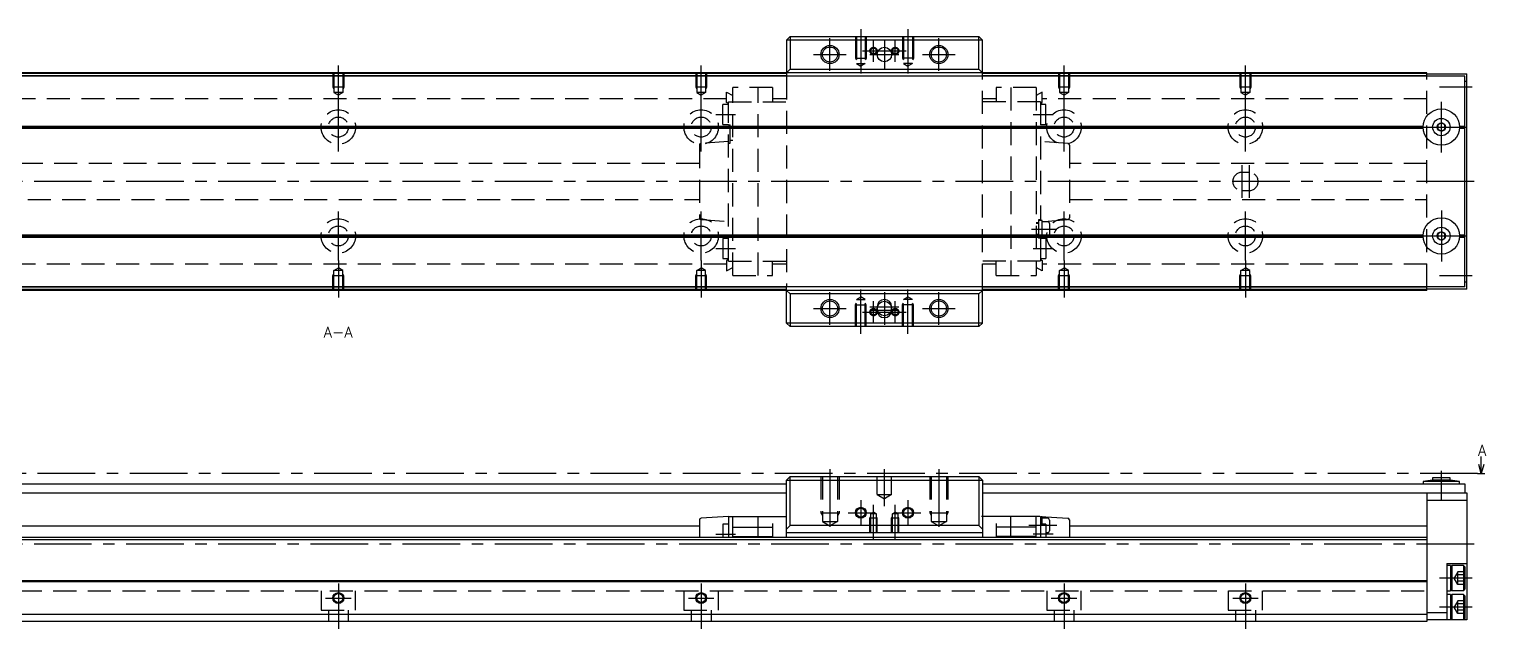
# Model space of a CAD drawing. Extents: x -2 to 801, y -8 to 279.
# Drawn here: x 399.5 to 801, y 8 to 173.3 of the extents above; entities that cross this region are included whole.
import ezdxf

# ---------------------------------------------------------------- set-up
doc = ezdxf.new("R2010")
doc.units = 0
doc.header["$LTSCALE"] = 0.5
doc.linetypes.add('CENTER', pattern=[50.8, 31.75, -6.35, 6.35, -6.35])
doc.linetypes.add('DASHED', pattern=[19.05, 12.7, -6.35])
for name, color, linetype in [('MSM_CENTER', 1, 'CENTER'), ('MSM_CONTINUOUS', 7, 'CONTINUOUS'), ('MSM_DASHED', 4, 'DASHED'), ('MSM_NARROW', 5, 'CONTINUOUS'), ('MSM_PART_NUMBER', 7, 'CONTINUOUS')]:
    doc.layers.add(name, color=color, linetype=linetype)
doc.styles.get("Standard").update_dxf_attribs({"font": 'txt.shx', "height": 3, "bigfont": 'bigfont.shx'})

msp = doc.modelspace()

# ---------------------------------------------------------------- linework, layer by layer
at = {"layer": 'MSM_CENTER'}
for p, q in [((628.76, 173.3), (628.76, 161.09)), ((641.76, 173.3), (641.76, 161.09)), ((620.26, 161.8), (620.26, 170.8)), ((632.26, 164.3), (632.26, 170.3)), ((635.26, 170.3), (635.26, 162.3)), ((638.26, 164.3), (638.26, 170.3)), ((650.26, 161.8), (650.26, 170.8)), ((615.76, 166.3), (624.76, 166.3)), ((629.26, 167.3), (641.26, 167.3)), ((631.26, 166.3), (639.26, 166.3)), ((645.76, 166.3), (654.76, 166.3)), ((484.76, 153.09), (484.76, 163.3)), ((584.76, 153.09), (584.76, 163.3)), ((684.76, 153.09), (684.76, 163.3)), ((734.76, 153.09), (734.76, 163.3)), ((797.26, 157.3), (788.26, 157.3)), ((484.76, 139.55), (484.76, 153.05)), ((584.76, 139.55), (584.76, 153.05)), ((684.76, 139.55), (684.76, 153.05)), ((734.76, 139.55), (734.76, 153.05)), ((788.76, 139.3), (788.76, 153.3)), ((588.76, 149.8), (594.26, 149.8)), ((676.26, 149.8), (681.76, 149.8)), ((478.01, 146.3), (491.51, 146.3)), ((578.01, 146.3), (591.51, 146.3)), ((678.01, 146.3), (691.51, 146.3)), ((728.01, 146.3), (741.51, 146.3)), ((781.76, 146.3), (795.76, 146.3)), ((733.76, 135.8), (733.76, 126.8)), ((735.76, 135.8), (735.76, 126.8)), ((797.76, 131.3), (196.26, 131.3)), ((484.76, 109.55), (484.76, 123.05)), ((584.76, 109.55), (584.76, 123.05)), ((684.76, 109.55), (684.76, 123.05)), ((734.76, 109.55), (734.76, 123.05)), ((788.76, 123.3), (788.76, 109.3)), ((675.76, 118.2), (682.76, 118.2)), ((478.01, 116.3), (491.51, 116.3)), ((578.01, 116.3), (591.51, 116.3)), ((588.76, 112.8), (594.26, 112.8)), ((676.26, 112.8), (681.76, 112.8)), ((678.01, 116.3), (691.51, 116.3)), ((728.01, 116.3), (741.51, 116.3)), ((781.76, 116.3), (795.76, 116.3)), ((484.76, 109.51), (484.76, 99.3)), ((584.76, 109.51), (584.76, 99.3)), ((684.76, 109.51), (684.76, 99.3)), ((734.76, 109.51), (734.76, 99.3)), ((797.26, 105.3), (788.26, 105.3)), ((620.26, 91.8), (620.26, 100.8)), ((628.76, 89.3), (628.76, 101.51)), ((635.26, 100.8), (635.26, 91.8)), ((641.76, 89.3), (641.76, 101.51)), ((650.26, 91.8), (650.26, 100.8)), ((631.26, 96.8), (639.26, 96.8)), ((632.26, 92.3), (632.26, 98.3)), ((638.26, 92.3), (638.26, 98.3)), ((615.76, 96.3), (624.76, 96.3)), ((629.26, 95.3), (641.26, 95.3)), ((631.26, 95.8), (639.26, 95.8)), ((645.76, 96.3), (654.76, 96.3)), ((798.76, 50.8), (189.76, 50.8)), ((620.26, 52), (620.26, 34.41)), ((635.26, 41.85), (635.26, 52)), ((650.26, 52), (650.26, 34.41)), ((788.76, 43.5), (788.76, 51.6)), ((628.76, 43.5), (628.76, 36.5)), ((632.26, 32.5), (632.26, 42.15)), ((638.26, 32.5), (638.26, 42.15)), ((641.76, 43.5), (641.76, 36.5)), ((625.26, 40), (632.26, 40)), ((638.26, 40), (645.26, 40)), ((682.76, 36.5), (675.06, 36.5)), ((588.76, 34.1), (594.26, 34.1)), ((681.76, 34.1), (676.26, 34.1)), ((797.76, 31.3), (196.26, 31.3)), ((484.76, 20.5), (484.76, 8)), ((584.76, 20.5), (584.76, 8)), ((684.76, 20.5), (684.76, 8)), ((734.76, 20.5), (734.76, 8)), ((797.26, 22), (788.26, 22)), ((481.26, 16.5), (488.26, 16.5)), ((581.26, 16.5), (588.26, 16.5)), ((681.26, 16.5), (688.26, 16.5)), ((731.26, 16.5), (738.26, 16.5)), ((797.26, 14), (788.26, 14))]:
    msp.add_line(p, q, dxfattribs=at)
at = {"layer": 'MSM_CONTINUOUS'}
for p, q in [((609.26, 171.3), (608.26, 170.3)), ((662.26, 170.3), (608.26, 170.3)), ((608.26, 170.3), (608.26, 160.3)), ((609.26, 171.3), (661.26, 171.3)), ((609.26, 171.3), (609.26, 162.3)), ((662.26, 170.3), (661.26, 171.3)), ((661.26, 162.3), (661.26, 171.3)), ((662.26, 160.3), (662.26, 170.3)), ((784.76, 161.3), (234.76, 161.3)), ((608.26, 161.1), (234.76, 161.1)), ((609.26, 162.3), (608.26, 161.3)), ((609.26, 162.3), (661.26, 162.3)), ((662.26, 161.3), (661.26, 162.3)), ((784.76, 161.1), (662.26, 161.1)), ((784.76, 160.3), (784.76, 161.3)), ((784.76, 161), (795.76, 161)), ((795.76, 101.6), (795.76, 161)), ((795.26, 160.3), (223.26, 160.3)), ((608.26, 160.4), (234.76, 160.4)), ((784.76, 160.4), (662.26, 160.4)), ((795.26, 102.3), (795.26, 160.3)), ((795.26, 159), (795.76, 159)), ((234.75, 146.6), (783.77, 146.6)), ((234.75, 146), (783.77, 146)), ((234.76, 146.3), (783.76, 146.3)), ((788.76, 147.45), (787.76, 146.88)), ((787.76, 146.88), (787.76, 145.72)), ((787.76, 145.72), (788.76, 145.15)), ((789.76, 146.88), (788.76, 147.45)), ((788.76, 145.15), (789.76, 145.72)), ((789.76, 145.72), (789.76, 146.88)), ((793.75, 146.6), (795.26, 146.6)), ((793.75, 146), (795.26, 146)), ((793.76, 146.3), (795.26, 146.3)), ((234.75, 116.6), (783.77, 116.6)), ((788.76, 117.45), (787.76, 116.88)), ((787.76, 116.88), (787.76, 115.72)), ((789.76, 116.88), (788.76, 117.45)), ((789.76, 115.72), (789.76, 116.88)), ((793.75, 116.6), (795.26, 116.6)), ((234.75, 116), (783.77, 116)), ((234.76, 116.3), (783.76, 116.3)), ((787.76, 115.72), (788.76, 115.15)), ((788.76, 115.15), (789.76, 115.72)), ((793.75, 116), (795.26, 116)), ((793.76, 116.3), (795.26, 116.3)), ((795.26, 102.3), (223.26, 102.3)), ((608.26, 102.2), (234.76, 102.2)), ((608.26, 101.5), (234.76, 101.5)), ((784.76, 101.3), (234.76, 101.3)), ((608.26, 92.3), (608.26, 102.3)), ((608.26, 101.3), (609.26, 100.3)), ((661.26, 100.3), (662.26, 101.3)), ((662.26, 92.3), (662.26, 102.3)), ((784.76, 102.2), (662.26, 102.2)), ((784.76, 101.5), (662.26, 101.5)), ((784.76, 101.3), (784.76, 102.3)), ((795.76, 101.6), (784.76, 101.6)), ((795.76, 103.6), (795.26, 103.6)), ((661.26, 100.3), (609.26, 100.3)), ((609.26, 100.3), (609.26, 91.3)), ((633.26, 96.8), (633.26, 95.8)), ((637.26, 95.8), (637.26, 96.8)), ((661.26, 91.3), (661.26, 100.3)), ((608.26, 92.3), (609.26, 91.3)), ((662.26, 92.3), (608.26, 92.3)), ((661.26, 91.3), (609.26, 91.3)), ((661.26, 91.3), (662.26, 92.3)), ((799.76, 50.8), (799.09, 53.3)), ((799.76, 50.8), (799.76, 55.55)), ((800.43, 53.3), (799.76, 50.8)), ((609.26, 50), (608.26, 49)), ((608.26, 33.2), (608.26, 49)), ((608.26, 49), (662.26, 49)), ((609.26, 50), (661.26, 50)), ((609.26, 36.5), (609.26, 50)), ((661.26, 50), (662.26, 49)), ((661.26, 50), (661.26, 36.5)), ((662.26, 49), (662.26, 33.2)), ((786.36, 49), (783.76, 48.6)), ((793.76, 48.6), (783.76, 48.6)), ((783.76, 48.6), (783.76, 48)), ((791.16, 49.6), (786.36, 49.6)), ((786.36, 49.6), (786.36, 49)), ((791.16, 49), (786.36, 49)), ((791.16, 49), (791.16, 49.6)), ((793.76, 48.6), (791.16, 49)), ((793.76, 48), (793.76, 48.6)), ((798.76, 50.8), (800.76, 50.8)), ((222.76, 45.5), (608.26, 45.5)), ((223.26, 48), (608.26, 48)), ((662.26, 48), (795.26, 48)), ((662.26, 45.5), (795.76, 45.5)), ((784.76, 45.5), (784.76, 10)), ((795.26, 48), (795.26, 45.5)), ((795.76, 45.5), (795.76, 10.5)), ((784.76, 43.5), (795.76, 43.5)), ((584.26, 36.3), (241.56, 36.3)), ((584.26, 38.03), (584.26, 33.2)), ((592.26, 39), (584.73, 38.53)), ((592.26, 36.85), (590.76, 36.85)), ((590.76, 36.85), (590.76, 33.2)), ((592.26, 39), (608.26, 39)), ((592.26, 39), (592.26, 33.2)), ((593.46, 33.2), (593.46, 39)), ((600.46, 33.2), (600.46, 39)), ((604.46, 37), (604.46, 33.2)), ((608.26, 35.5), (609.26, 36.5)), ((661.26, 36.5), (609.26, 36.5)), ((661.26, 36.5), (662.26, 35.5)), ((678.06, 39), (662.06, 39)), ((666.06, 37), (666.06, 33.2)), ((670.06, 33.2), (670.06, 39)), ((677.06, 33.2), (677.06, 39)), ((678.26, 39), (685.79, 38.53)), ((678.26, 39), (678.26, 33.2)), ((678.76, 38.9), (678.26, 38.9)), ((679.76, 36.85), (678.26, 36.85)), ((678.76, 36.85), (678.76, 38.9)), ((680.26, 38.5), (678.76, 38.5)), ((679.76, 36.85), (679.76, 33.2)), ((680.76, 38), (680.76, 35)), ((686.26, 38.03), (686.26, 33.2)), ((784.76, 36.3), (686.26, 36.3)), ((784.76, 33.2), (234.76, 33.2)), ((784.76, 32.5), (234.76, 32.5)), ((593.46, 36), (604.46, 36)), ((593.46, 33.5), (604.46, 33.5)), ((662.26, 34.5), (608.26, 34.5)), ((677.06, 36), (666.06, 36)), ((677.06, 33.5), (666.06, 33.5)), ((680.26, 34.5), (679.76, 34.5)), ((790.26, 26), (790.26, 10.5)), ((790.26, 26), (795.76, 26)), ((791.26, 25.5), (790.26, 25.5)), ((791.26, 25.1), (791.66, 25.5)), ((791.26, 25.5), (791.26, 18.5)), ((791.66, 25.5), (791.66, 18.5)), ((794.86, 25.5), (791.66, 25.5)), ((795.26, 25.1), (794.86, 25.5)), ((794.86, 25.5), (794.86, 18.5)), ((795.26, 25.1), (795.26, 18.9)), ((784.76, 21.2), (234.76, 21.2)), ((784.76, 21), (234.76, 21)), ((790.26, 18.5), (791.26, 18.5)), ((791.26, 17.5), (790.26, 17.5)), ((791.66, 18.5), (791.26, 18.9)), ((791.26, 17.5), (791.26, 10.5)), ((791.26, 17.1), (791.66, 17.5)), ((794.86, 18.5), (791.66, 18.5)), ((791.66, 17.5), (791.66, 10.5)), ((794.86, 17.5), (791.66, 17.5)), ((794.86, 18.5), (795.26, 18.9)), ((794.86, 17.5), (794.86, 10.5)), ((795.26, 17.1), (794.86, 17.5)), ((795.26, 17.1), (795.26, 10.9)), ((784.76, 12.5), (790.26, 12.5)), ((784.76, 12), (234.76, 12)), ((784.76, 10), (234.76, 10)), ((795.76, 10.5), (784.76, 10.5)), ((791.66, 10.5), (791.26, 10.9)), ((794.86, 10.5), (795.26, 10.9))]:
    msp.add_line(p, q, dxfattribs=at)
for centre, radius in [((620.26, 166.3), 2.07), ((635.26, 166.3), 2), ((650.26, 166.3), 2.07), ((788.76, 146.3), 5), ((788.76, 146.3), 2.4), ((788.76, 146.3), 1.15), ((788.76, 116.3), 5), ((788.76, 116.3), 2.4), ((788.76, 116.3), 1.15), ((620.26, 96.3), 2.07), ((635.26, 96.3), 2), ((650.26, 96.3), 2.07), ((628.76, 40), 1.23), ((641.76, 40), 1.23), ((484.76, 16.5), 1.23), ((584.76, 16.5), 1.23), ((684.76, 16.5), 1.23), ((734.76, 16.5), 1.23)]:
    msp.add_circle(centre, radius, dxfattribs=at)
for centre, radius, start, end in [((635.26, 96.8), 2, 0, 180), ((635.26, 95.8), 2, 180, 0), ((584.76, 38.03), 0.5, 93.5763, 180), ((680.26, 38), 0.5, 0, 90), ((685.76, 38.03), 0.5, 0, 86.4237), ((680.26, 35), 0.5, 270, 0)]:
    msp.add_arc(centre, radius, start, end, dxfattribs=at)
at = {"layer": 'MSM_DASHED'}
for p, q in [((627.26, 171.3), (627.26, 165.3)), ((627.53, 171.3), (627.53, 163.8)), ((629.99, 171.3), (629.99, 163.8)), ((630.26, 171.3), (630.26, 165.3)), ((640.26, 171.3), (640.26, 165.3)), ((640.53, 171.3), (640.53, 163.8)), ((642.99, 171.3), (642.99, 163.8)), ((643.26, 171.3), (643.26, 165.3)), ((627.26, 165.3), (630.26, 165.3)), ((627.26, 165.3), (627.53, 164.83)), ((630.26, 165.3), (629.99, 164.83)), ((643.26, 165.3), (640.26, 165.3)), ((640.26, 165.3), (640.53, 164.83)), ((643.26, 165.3), (642.99, 164.83)), ((483.26, 161.3), (483.26, 157.3)), ((483.53, 161.3), (483.53, 155.8)), ((485.99, 161.3), (485.99, 155.8)), ((486.26, 161.3), (486.26, 157.3)), ((583.26, 161.3), (583.26, 157.3)), ((583.53, 161.3), (583.53, 155.8)), ((585.99, 161.3), (585.99, 155.8)), ((586.26, 161.3), (586.26, 157.3)), ((627.53, 163.8), (628.76, 163.09)), ((627.53, 163.8), (629.99, 163.8)), ((629.99, 163.8), (628.76, 163.09)), ((640.53, 163.8), (641.76, 163.09)), ((642.99, 163.8), (640.53, 163.8)), ((642.99, 163.8), (641.76, 163.09)), ((683.26, 161.3), (683.26, 157.3)), ((683.53, 161.3), (683.53, 155.8)), ((685.99, 161.3), (685.99, 155.8)), ((686.26, 161.3), (686.26, 157.3)), ((733.26, 161.3), (733.26, 157.3)), ((733.53, 161.3), (733.53, 155.8)), ((735.99, 161.3), (735.99, 155.8)), ((736.26, 161.3), (736.26, 157.3)), ((486.26, 157.3), (483.26, 157.3)), ((483.26, 157.3), (483.53, 156.83)), ((486.26, 157.3), (485.99, 156.83)), ((586.26, 157.3), (583.26, 157.3)), ((583.26, 157.3), (583.53, 156.83)), ((586.26, 157.3), (585.99, 156.83)), ((593.46, 105.4), (593.46, 157.2)), ((604.46, 157.2), (593.46, 157.2)), ((600.46, 105.4), (600.46, 157.2)), ((604.46, 157.2), (604.46, 153.25)), ((608.26, 160.3), (608.26, 102.3)), ((662.26, 102.3), (662.26, 160.3)), ((677.06, 157.2), (666.06, 157.2)), ((666.06, 157.2), (666.06, 153.25)), ((670.06, 157.2), (670.06, 105.4)), ((677.06, 157.2), (677.06, 105.4)), ((683.26, 157.3), (683.53, 156.83)), ((686.26, 157.3), (683.26, 157.3)), ((686.26, 157.3), (685.99, 156.83)), ((733.26, 157.3), (733.53, 156.83)), ((736.26, 157.3), (733.26, 157.3)), ((736.26, 157.3), (735.99, 156.83)), ((784.76, 102.3), (784.76, 160.3)), ((591.76, 154.05), (234.76, 154.05)), ((483.53, 155.8), (484.76, 155.09)), ((485.99, 155.8), (483.53, 155.8)), ((485.99, 155.8), (484.76, 155.09)), ((583.53, 155.8), (584.76, 155.09)), ((585.99, 155.8), (583.53, 155.8)), ((585.99, 155.8), (584.76, 155.09)), ((591.76, 155.89), (593.46, 155.04)), ((591.76, 153.1), (591.76, 155.89)), ((592.26, 152.8), (591.76, 153.1)), ((592.26, 153.25), (608.26, 153.25)), ((592.26, 109.35), (592.26, 153.25)), ((608.26, 154.05), (604.46, 154.05)), ((666.06, 154.05), (662.26, 154.05)), ((678.26, 153.25), (662.26, 153.25)), ((678.76, 155.89), (677.06, 155.04)), ((678.26, 153.25), (678.26, 120.6)), ((678.26, 152.8), (678.76, 153.1)), ((678.76, 153.1), (678.76, 155.89)), ((784.76, 154.05), (678.76, 154.05)), ((685.99, 155.8), (683.53, 155.8)), ((683.53, 155.8), (684.76, 155.09)), ((685.99, 155.8), (684.76, 155.09)), ((735.99, 155.8), (733.53, 155.8)), ((733.53, 155.8), (734.76, 155.09)), ((735.99, 155.8), (734.76, 155.09)), ((590.76, 147.05), (590.76, 152.55)), ((592.26, 152.55), (590.76, 152.55)), ((679.76, 152.55), (678.26, 152.55)), ((679.76, 147.05), (679.76, 152.55)), ((590.76, 147.05), (592.26, 147.05)), ((592.26, 146.9), (592.76, 146.9)), ((592.76, 141.9), (592.76, 146.9)), ((592.76, 146.1), (593.46, 146.1)), ((678.26, 147.05), (679.76, 147.05)), ((584.26, 141.29), (584.26, 121.31)), ((592.26, 142.3), (584.73, 141.79)), ((592.26, 141.9), (592.76, 141.9)), ((592.76, 142.7), (593.46, 142.7)), ((685.79, 141.79), (678.26, 142.3)), ((686.26, 141.29), (686.26, 121.31)), ((584.26, 136.3), (246.76, 136.3)), ((784.76, 136.3), (686.26, 136.3)), ((735.76, 133.8), (733.76, 133.8)), ((733.76, 128.8), (735.76, 128.8)), ((246.76, 126.3), (584.26, 126.3)), ((686.26, 126.3), (784.76, 126.3)), ((584.73, 120.81), (592.26, 120.3)), ((677.76, 120.7), (677.76, 115.7)), ((678.26, 120.7), (677.76, 120.7)), ((678.76, 120.6), (677.76, 120.6)), ((678.76, 115.8), (678.76, 120.6)), ((679.26, 120.31), (685.8, 120.81)), ((677.76, 119.9), (677.06, 119.9)), ((677.76, 119.7), (677.06, 119.7)), ((677.76, 116.7), (677.06, 116.7)), ((677.76, 116.5), (677.06, 116.5)), ((678.76, 120.31), (679.26, 120.31)), ((680.26, 120.2), (678.76, 120.2)), ((680.76, 119.7), (680.76, 116.7)), ((590.76, 115.55), (590.76, 110.05)), ((592.26, 115.55), (590.76, 115.55)), ((677.76, 115.8), (678.76, 115.8)), ((678.26, 115.7), (677.76, 115.7)), ((678.26, 115.8), (678.26, 109.35)), ((679.76, 115.55), (678.26, 115.55)), ((680.26, 116.2), (678.76, 116.2)), ((679.76, 115.55), (679.76, 110.05)), ((591.76, 108.55), (234.76, 108.55)), ((590.76, 110.05), (592.26, 110.05)), ((592.26, 109.8), (591.76, 109.5)), ((591.76, 109.5), (591.76, 106.71)), ((592.26, 109.35), (608.26, 109.35)), ((604.46, 105.4), (604.46, 109.35)), ((608.26, 108.55), (604.46, 108.55)), ((678.26, 109.35), (662.26, 109.35)), ((666.06, 108.55), (662.26, 108.55)), ((666.06, 105.4), (666.06, 109.35)), ((678.26, 110.05), (679.76, 110.05)), ((678.26, 109.8), (678.76, 109.5)), ((678.76, 109.5), (678.76, 106.71)), ((784.76, 108.55), (678.76, 108.55)), ((483.26, 105.3), (483.53, 105.77)), ((483.26, 101.3), (483.26, 105.3)), ((486.26, 105.3), (483.26, 105.3)), ((483.53, 106.8), (484.76, 107.51)), ((483.53, 101.3), (483.53, 106.8)), ((485.99, 106.8), (483.53, 106.8)), ((485.99, 106.8), (484.76, 107.51)), ((485.99, 101.3), (485.99, 106.8)), ((486.26, 105.3), (485.99, 105.77)), ((486.26, 101.3), (486.26, 105.3)), ((583.26, 105.3), (583.53, 105.77)), ((583.26, 101.3), (583.26, 105.3)), ((586.26, 105.3), (583.26, 105.3)), ((583.53, 106.8), (584.76, 107.51)), ((583.53, 101.3), (583.53, 106.8)), ((585.99, 106.8), (583.53, 106.8)), ((585.99, 106.8), (584.76, 107.51)), ((585.99, 101.3), (585.99, 106.8)), ((586.26, 105.3), (585.99, 105.77)), ((586.26, 101.3), (586.26, 105.3)), ((591.76, 106.71), (593.46, 107.56)), ((593.46, 105.4), (604.46, 105.4)), ((666.06, 105.4), (677.06, 105.4)), ((678.76, 106.71), (677.06, 107.56)), ((683.26, 105.3), (683.53, 105.77)), ((683.26, 101.3), (683.26, 105.3)), ((686.26, 105.3), (683.26, 105.3)), ((683.53, 106.8), (684.76, 107.51)), ((683.53, 101.3), (683.53, 106.8)), ((685.99, 106.8), (683.53, 106.8)), ((685.99, 106.8), (684.76, 107.51)), ((685.99, 101.3), (685.99, 106.8)), ((686.26, 105.3), (685.99, 105.77)), ((686.26, 101.3), (686.26, 105.3)), ((733.26, 105.3), (733.53, 105.77)), ((733.26, 101.3), (733.26, 105.3)), ((736.26, 105.3), (733.26, 105.3)), ((733.53, 106.8), (734.76, 107.51)), ((733.53, 101.3), (733.53, 106.8)), ((735.99, 106.8), (733.53, 106.8)), ((735.99, 106.8), (734.76, 107.51)), ((735.99, 101.3), (735.99, 106.8)), ((736.26, 105.3), (735.99, 105.77)), ((736.26, 101.3), (736.26, 105.3)), ((627.26, 97.3), (627.53, 97.77)), ((627.26, 91.3), (627.26, 97.3)), ((627.26, 97.3), (630.26, 97.3)), ((627.53, 98.8), (628.76, 99.51)), ((627.53, 91.3), (627.53, 98.8)), ((627.53, 98.8), (629.99, 98.8)), ((629.99, 98.8), (628.76, 99.51)), ((629.99, 91.3), (629.99, 98.8)), ((630.26, 97.3), (629.99, 97.77)), ((630.26, 91.3), (630.26, 97.3)), ((640.26, 97.3), (640.53, 97.77)), ((640.26, 91.3), (640.26, 97.3)), ((643.26, 97.3), (640.26, 97.3)), ((640.53, 98.8), (641.76, 99.51)), ((640.53, 91.3), (640.53, 98.8)), ((642.99, 98.8), (640.53, 98.8)), ((642.99, 98.8), (641.76, 99.51)), ((642.99, 91.3), (642.99, 98.8)), ((643.26, 97.3), (642.99, 97.77)), ((643.26, 91.3), (643.26, 97.3)), ((617.76, 50), (617.76, 40)), ((618.19, 50), (618.19, 37.6)), ((622.33, 50), (622.33, 37.6)), ((622.76, 50), (622.76, 40)), ((633.26, 45), (633.26, 50)), ((637.26, 45), (637.26, 50)), ((647.76, 50), (647.76, 40)), ((648.19, 50), (648.19, 37.6)), ((652.33, 50), (652.33, 37.6)), ((652.76, 50), (652.76, 40)), ((633.26, 45), (637.26, 45)), ((633.26, 45), (635.26, 43.85)), ((637.26, 45), (635.26, 43.85)), ((631.48, 39.7), (632.26, 40.15)), ((633.04, 39.7), (632.26, 40.15)), ((637.48, 39.7), (638.26, 40.15)), ((639.04, 39.7), (638.26, 40.15)), ((617.76, 40), (622.76, 40)), ((617.76, 40), (618.19, 39.25)), ((618.19, 37.6), (622.33, 37.6)), ((618.19, 37.6), (620.26, 36.41)), ((622.33, 37.6), (620.26, 36.41)), ((622.76, 40), (622.33, 39.25)), ((631.26, 38.5), (631.48, 38.87)), ((631.26, 34.5), (631.26, 38.5)), ((633.26, 38.5), (631.26, 38.5)), ((631.48, 34.5), (631.48, 39.7)), ((633.04, 39.7), (631.48, 39.7)), ((633.04, 34.5), (633.04, 39.7)), ((633.26, 38.5), (633.04, 38.87)), ((633.26, 34.5), (633.26, 38.5)), ((637.26, 38.5), (637.48, 38.87)), ((637.26, 34.5), (637.26, 38.5)), ((639.26, 38.5), (637.26, 38.5)), ((637.48, 34.5), (637.48, 39.7)), ((639.04, 39.7), (637.48, 39.7)), ((639.04, 34.5), (639.04, 39.7)), ((639.26, 38.5), (639.04, 38.87)), ((639.26, 34.5), (639.26, 38.5)), ((647.76, 40), (652.76, 40)), ((647.76, 40), (648.19, 39.25)), ((648.19, 37.6), (652.33, 37.6)), ((648.19, 37.6), (650.26, 36.41)), ((652.33, 37.6), (650.26, 36.41)), ((652.76, 40), (652.33, 39.25)), ((793.26, 23.73), (792.26, 22)), ((793.26, 20.27), (792.26, 22)), ((793.26, 20.27), (793.26, 23.73)), ((795.26, 23.73), (793.26, 23.73)), ((795.26, 22.87), (793.26, 22.87)), ((795.26, 21.13), (793.26, 21.13)), ((795.26, 20.27), (793.26, 20.27)), ((234.76, 18.5), (784.76, 18.5)), ((480.01, 18.5), (480.01, 13.2)), ((489.51, 13.2), (489.51, 18.5)), ((580.01, 18.5), (580.01, 13.2)), ((589.51, 13.2), (589.51, 18.5)), ((680.01, 18.5), (680.01, 13.2)), ((689.51, 13.2), (689.51, 18.5)), ((730.01, 18.5), (730.01, 13.2)), ((739.51, 13.2), (739.51, 18.5)), ((480.01, 13.2), (489.51, 13.2)), ((482.01, 13.2), (482.01, 10)), ((487.51, 13.2), (487.51, 10)), ((580.01, 13.2), (589.51, 13.2)), ((582.01, 13.2), (582.01, 10)), ((587.51, 13.2), (587.51, 10)), ((680.01, 13.2), (689.51, 13.2)), ((682.01, 13.2), (682.01, 10)), ((687.51, 13.2), (687.51, 10)), ((730.01, 13.2), (739.51, 13.2)), ((732.01, 13.2), (732.01, 10)), ((737.51, 13.2), (737.51, 10)), ((793.26, 15.73), (792.26, 14)), ((793.26, 12.27), (792.26, 14)), ((793.26, 12.27), (793.26, 15.73)), ((795.26, 15.73), (793.26, 15.73)), ((795.26, 14.87), (793.26, 14.87)), ((795.26, 13.13), (793.26, 13.13)), ((795.26, 12.27), (793.26, 12.27))]:
    msp.add_line(p, q, dxfattribs=at)
for centre, radius in [((632.26, 167.3), 1), ((632.26, 167.3), 0.783), ((638.26, 167.3), 1), ((638.26, 167.3), 0.783), ((484.76, 146.3), 4.75), ((484.76, 146.3), 2.75), ((584.76, 146.3), 4.75), ((584.76, 146.3), 2.75), ((684.76, 146.3), 4.75), ((684.76, 146.3), 2.75), ((734.76, 146.3), 4.75), ((734.76, 146.3), 2.75), ((484.76, 116.3), 4.75), ((584.76, 116.3), 4.75), ((684.76, 116.3), 4.75), ((734.76, 116.3), 4.75), ((484.76, 116.3), 2.75), ((584.76, 116.3), 2.75), ((684.76, 116.3), 2.75), ((734.76, 116.3), 2.75), ((632.26, 95.3), 1), ((632.26, 95.3), 0.783), ((638.26, 95.3), 1), ((638.26, 95.3), 0.783)]:
    msp.add_circle(centre, radius, dxfattribs=at)
for centre, radius, start, end in [((584.76, 141.29), 0.5, 93.8591, 180), ((685.76, 141.29), 0.5, 0, 86.1409), ((733.76, 131.3), 2.5, 90, 270), ((735.76, 131.3), 2.5, 270, 90), ((584.76, 121.31), 0.5, 180, 266.1409), ((685.76, 121.31), 0.5, 274.3825, 0), ((680.26, 119.7), 0.5, 0, 90), ((680.26, 116.7), 0.5, 270, 0)]:
    msp.add_arc(centre, radius, start, end, dxfattribs=at)
at = {"layer": 'MSM_NARROW'}
for centre, radius in [((620.26, 166.3), 2.5), ((650.26, 166.3), 2.5), ((620.26, 96.3), 2.5), ((650.26, 96.3), 2.5), ((628.76, 40), 1.5), ((641.76, 40), 1.5), ((484.76, 16.5), 1.5), ((584.76, 16.5), 1.5), ((684.76, 16.5), 1.5), ((734.76, 16.5), 1.5)]:
    msp.add_circle(centre, radius, dxfattribs=at)

# ---------------------------------------------------------------- texts
at = {"layer": 'MSM_PART_NUMBER'}
for s, p in [('A-A', (480.72, 88.29)), ('A', (798.84, 55.68))]:
    msp.add_text(s, height=3, dxfattribs=at).set_placement(p)

doc.saveas('drawing.dxf')
